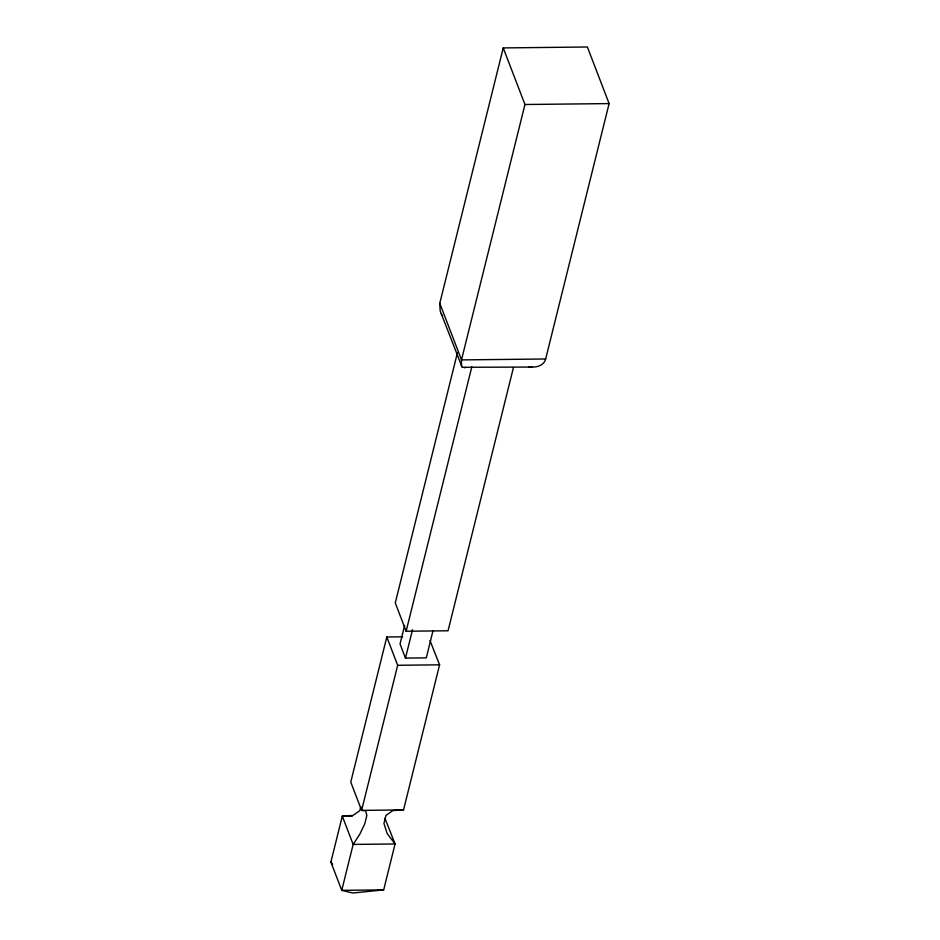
<?xml version="1.0" encoding="UTF-8"?>
<svg xmlns="http://www.w3.org/2000/svg" width="940" height="940" viewBox="0 0 940 940"><rect width="100%" height="100%" fill="white"/><g stroke="black" fill="none" stroke-linecap="round" stroke-linejoin="round"><path stroke-width="1.41" d="M439.779 303.303L440.167 310.882L462.151 367.293L531.946 367.046C537.515 367.376 544.236 364.978 545.658 358.986L609.108 103.588L587.383 47L503.229 47.917L439.779 303.303L461.505 359.903L461.481 366.482M384.977 818.364L395.082 843.967L383.673 889.886L352.817 893L341.749 890.345L330.892 862.05L342.301 816.12L352.911 815.45L359.797 810.668L360.807 806.602M402.59 636.815L386.81 636.991L350.761 782.068L361.618 810.374L365.695 810.879L366.823 815.579L364.802 823.698L359.985 833.874L353.158 844.425L341.749 890.345L383.673 889.886M457.428 352.735L395.27 602.928L406.127 631.234L448.051 630.775L513.393 367.775M503.229 47.917L524.955 104.505L461.505 359.903L545.658 358.986M404.623 625.5L400.041 643.947L405.469 658.094L426.278 657.871L432.976 630.905M386.81 636.991L397.667 665.285L361.618 810.374L403.542 809.916L439.591 664.827L430.015 640.575M406.127 631.234L471.821 366.812M405.469 658.094L412.519 629.718M464.254 367.775L465.641 367.458M403.542 809.916L392.885 810.586L385.964 815.368L383.943 823.487L387.163 833.58L395.082 843.967L353.158 844.425L342.301 816.12L352.347 816.014M524.955 104.505L609.108 103.588M397.667 665.285L439.591 664.827M528.762 366.764L531.946 367.046M330.892 862.05L332.584 864.412M441.213 313.678L442.188 315.593"/></g></svg>
